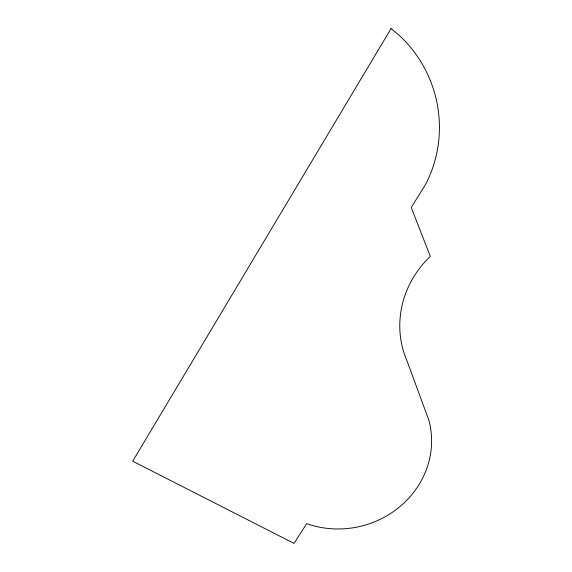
<?xml version="1.0" encoding="UTF-8"?>
<svg xmlns="http://www.w3.org/2000/svg" width="572" height="572" viewBox="0 0 572 572"><rect width="100%" height="100%" fill="white"/><g stroke="black" fill="none" stroke-linecap="round" stroke-linejoin="round"><path stroke-width="0.86" d="M391.048 28.6L132.704 461.196L294.022 543.4L306.699 523.645A90.962 84.913 -14.3 0 0 400.178 506.399A90.962 84.913 -14.3 0 0 429 420.62L406.671 359.995A93.887 88.524 -41.4 0 1 430.337 256.399L411.232 207.5L425.604 184.406A122.451 118.962 75.7 0 0 398.434 34.649L391.048 28.6"/></g></svg>
